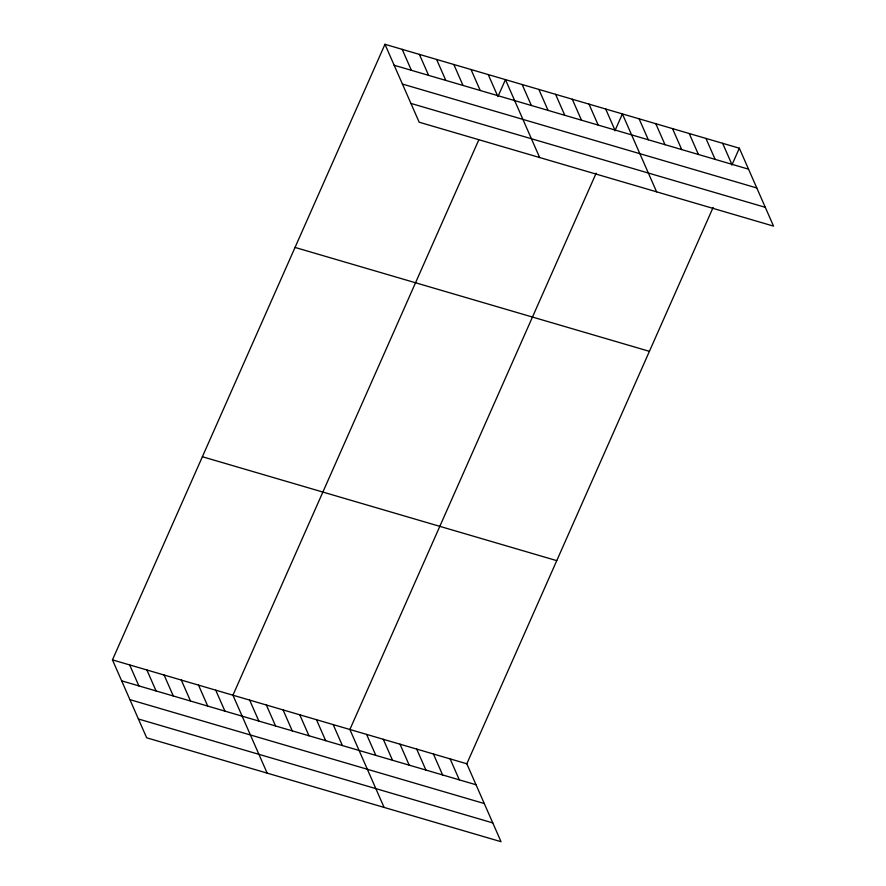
<?xml version="1.0" encoding="UTF-8"?>
<svg xmlns="http://www.w3.org/2000/svg" width="886" height="886" viewBox="0 0 886 886"><rect width="100%" height="100%" fill="white"/><g stroke="black" fill="none" stroke-linecap="round" stroke-linejoin="round"><path stroke-width="1.33" d="M713.108 207.457L466.822 763.787L501.033 841.7L146.666 737.794L112.456 659.882L384.967 44.3L739.334 148.206L773.544 226.118L419.178 122.213L384.967 44.3M478.695 140.088L232.94 695.2L267.151 773.124M497.965 96.552L505.452 79.629L539.663 157.542M596.167 173.169L349.881 729.499L384.092 807.412M614.906 130.84L622.393 113.917L656.604 191.83M731.847 165.139L739.334 148.206M394.17 65.265L748.537 169.171M402.421 84.059L756.788 187.965M410.927 103.418L765.294 207.324M295.038 247.438L649.405 351.343M202.385 456.733L556.751 560.639M112.456 659.882L466.822 763.787M121.659 680.847L476.026 784.752M129.91 699.641L484.277 803.547M138.415 719L492.782 822.906M722.633 143.31L731.836 164.275M705.932 138.404L715.135 159.369M689.219 133.509L698.423 154.474M672.518 128.614L681.722 149.579M655.806 123.719L665.009 144.684M639.105 118.813L648.308 139.778M605.692 109.022L614.895 129.987M588.991 104.116L598.194 125.081M572.278 99.221L581.482 120.186M555.577 94.326L564.781 115.291M538.865 89.42L548.069 110.396M522.164 84.524L531.367 105.489M488.241 74.579L497.445 95.544M471.031 69.529L480.234 90.505M453.82 64.49L463.024 85.455M436.61 59.44L445.813 80.404M419.399 54.389L428.602 75.354M402.189 49.35L411.392 70.315M450.121 758.881L459.325 779.846M433.409 753.986L442.612 774.951M416.708 749.091L425.911 770.056M400.007 744.185L409.21 765.15M383.295 739.289L392.498 760.254M366.594 734.394L375.797 755.359M333.18 724.593L342.384 745.558M316.468 719.698L325.671 740.663M299.767 714.803L308.97 735.768M283.066 709.896L292.258 730.861M266.354 705.001L275.557 725.966M249.653 700.106L258.856 721.071M215.73 690.161L224.933 711.126M198.519 685.111L207.723 706.076M181.309 680.06L190.512 701.025M164.098 675.021L173.302 695.986M146.877 669.971L156.08 690.936M129.666 664.921L138.869 685.886"/></g></svg>
